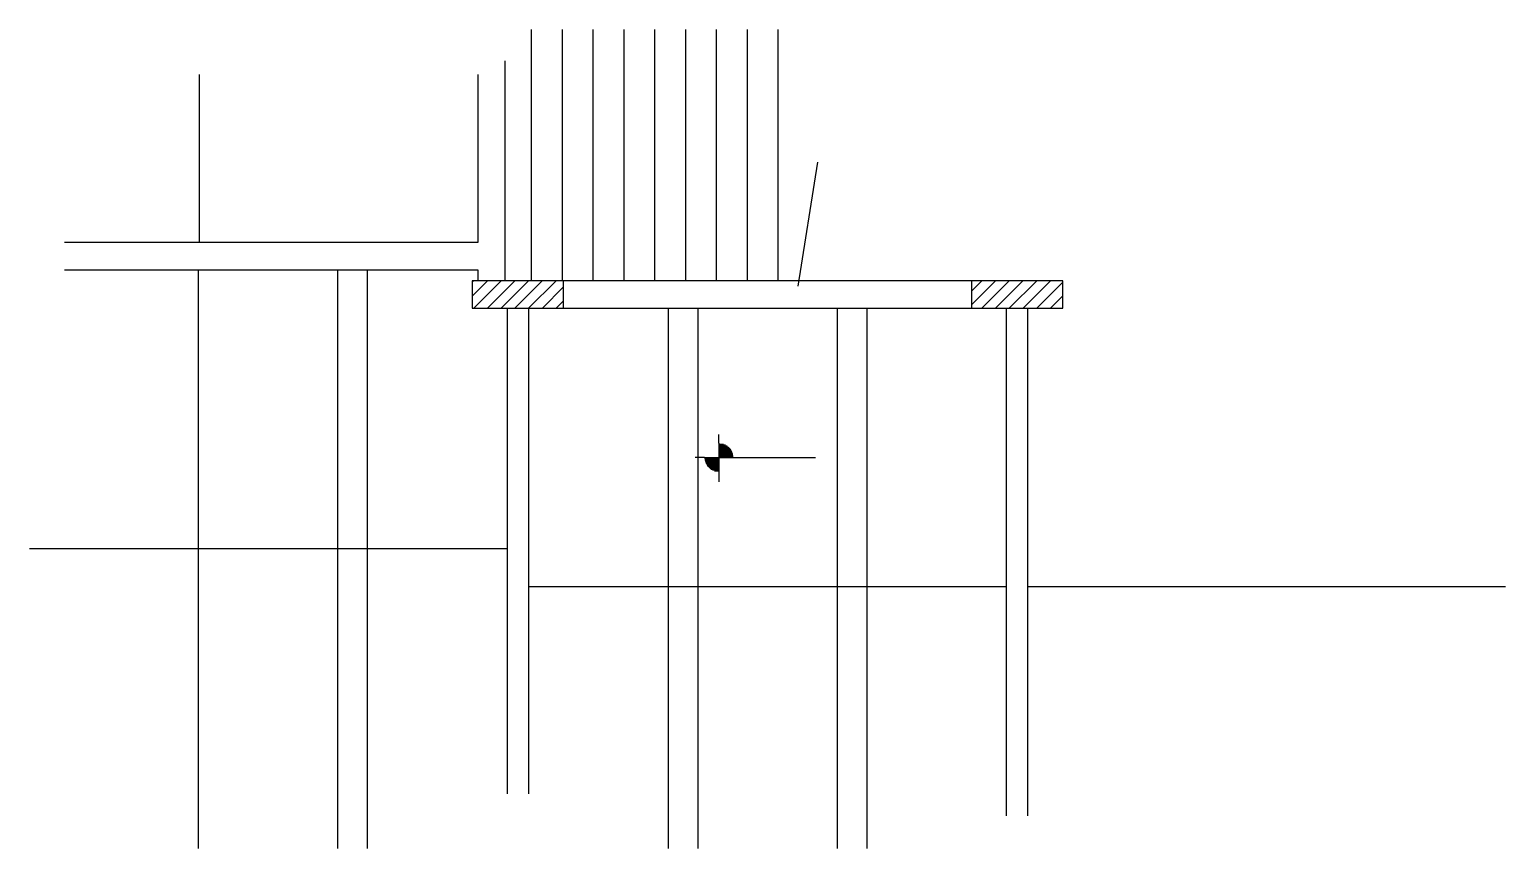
# Model space of a CAD drawing. Header units: metres. Extents: x 3484 to 4776, y 2062 to 2779.
import ezdxf

# ---------------------------------------------------------------- set-up
doc = ezdxf.new("R2010")
doc.units = ezdxf.units.M
for name, color, linetype in [('1', 7, 'Continuous'), ('3', 7, 'Continuous'), ('7', 7, 'Continuous'), ('Painéis', 7, 'Continuous')]:
    doc.layers.add(name, color=color, linetype=linetype)

msp = doc.modelspace()

# ---------------------------------------------------------------- linework, layer by layer
at = {"layer": '1', "color": 7, "lineweight": 25}
msp.add_line((4157.2, 2554.1), (4174.6, 2662.7), dxfattribs=at)
at = {"layer": '3', "color": 7, "lineweight": 25}
for p, q in [((3923.9, 2558.8), (3923.9, 2778.8)), ((3950.9, 2558.8), (3950.9, 2778.8)), ((3977.9, 2558.8), (3977.9, 2778.8)), ((4004.9, 2558.8), (4004.9, 2778.8)), ((4031.9, 2558.8), (4031.9, 2778.8)), ((4058.9, 2558.8), (4058.9, 2778.8)), ((4085.9, 2558.8), (4085.9, 2778.8)), ((4112.9, 2558.8), (4112.9, 2778.8)), ((4139.9, 2558.8), (4139.9, 2778.8)), ((3871.9, 2545.5), (3885.2, 2558.8)), ((3871.9, 2557.5), (3873.2, 2558.8)), ((3873.3, 2534.8), (3897.3, 2558.8)), ((3885.3, 2534.8), (3909.3, 2558.8)), ((3897.3, 2534.8), (3921.3, 2558.8)), ((3909.3, 2534.8), (3933.3, 2558.8)), ((3921.3, 2534.8), (3945.3, 2558.8)), ((4308.9, 2537.7), (4330, 2558.8)), ((4308.9, 2549.8), (4318, 2558.8)), ((4318, 2534.8), (4342, 2558.8)), ((4330, 2534.8), (4354, 2558.8)), ((4342.1, 2534.8), (4366.1, 2558.8)), ((4354.1, 2534.8), (4378.1, 2558.8)), ((3933.4, 2534.8), (3951.9, 2553.4)), ((4366.1, 2534.8), (4388.9, 2557.6)), ((4378.1, 2534.8), (4388.9, 2545.6)), ((3945.4, 2534.8), (3951.9, 2541.4)), ((4087.9, 2416.6), (4087.9, 2424.3)), ((4087.9, 2416.6), (4087.9, 2391.6)), ((4075.4, 2404.1), (4067, 2404.1)), ((4075.4, 2404.1), (4100.4, 2404.1)), ((4087.9, 2403.3), (4075.4, 2403.3)), ((4087.9, 2415.9), (4091.8, 2415.9)), ((4087.9, 2415.2), (4093.7, 2415.2)), ((4087.9, 2414.4), (4095, 2414.4)), ((4087.9, 2413.6), (4096, 2413.6)), ((4087.9, 2412.8), (4096.9, 2412.8)), ((4087.9, 2412), (4097.6, 2412)), ((4087.9, 2411.2), (4098.2, 2411.2)), ((4087.9, 2410.4), (4098.7, 2410.4)), ((4087.9, 2409.6), (4099.1, 2409.6)), ((4087.9, 2408.8), (4099.5, 2408.8)), ((4087.9, 2408), (4099.8, 2408)), ((4087.9, 2407.2), (4100, 2407.2)), ((4087.9, 2406.4), (4100.2, 2406.4)), ((4087.9, 2405.6), (4100.3, 2405.6)), ((4087.9, 2404.8), (4100.4, 2404.8)), ((4100.4, 2404.1), (4172.4, 2404.1)), ((4087.9, 2402.5), (4075.5, 2402.5)), ((4087.9, 2401.7), (4075.7, 2401.7)), ((4087.9, 2400.9), (4075.8, 2400.9)), ((4087.9, 2400.1), (4076.1, 2400.1)), ((4087.9, 2399.3), (4076.4, 2399.3)), ((4087.9, 2398.5), (4076.7, 2398.5)), ((4087.9, 2397.7), (4077.2, 2397.7)), ((4087.9, 2396.9), (4077.7, 2396.9)), ((4087.9, 2396.1), (4078.3, 2396.1)), ((4087.9, 2395.3), (4079, 2395.3)), ((4087.9, 2394.5), (4079.8, 2394.5)), ((4087.9, 2393.7), (4080.9, 2393.7)), ((4087.9, 2393), (4082.2, 2393)), ((4087.9, 2392.2), (4084.1, 2392.2)), ((4087.9, 2391.6), (4087.9, 2382.7))]:
    msp.add_line(p, q, dxfattribs=at)
for points in [[(3876.9, 2739.3), (3876.9, 2592.3)], [(3900.9, 2580.3), (3900.9, 2751.3)], [(3876.9, 2592.3), (3514.9, 2592.3)], [(3900.9, 2558.8), (3900.9, 2580.3)], [(3514.9, 2568.3), (3876.9, 2568.3)], [(3876.9, 2568.3), (3876.9, 2558.8)], [(4308.9, 2558.8), (3951.9, 2558.8)], [(3902.4, 2534.8), (3902.4, 2109.8)], [(3921.4, 2109.8), (3921.4, 2534.8)], [(3951.9, 2534.8), (4308.9, 2534.8)], [(4339.4, 2534.8), (4339.4, 2090.3)], [(4358.4, 2090.3), (4358.4, 2534.8)]]:
    msp.add_lwpolyline(points, dxfattribs=at)
at = {"layer": '7', "color": 7, "lineweight": 25}
for points in [[(3871.9, 2534.8), (3951.9, 2534.8), (3951.9, 2558.8), (3871.9, 2558.8), (3871.9, 2534.8)], [(4308.9, 2534.8), (4388.9, 2534.8), (4388.9, 2558.8), (4308.9, 2558.8), (4308.9, 2534.8)]]:
    msp.add_lwpolyline(points, dxfattribs=at)
at = {"layer": 'Painéis', "color": 7, "lineweight": 25}
for p, q in [((3632.9, 2739.3), (3632.9, 2592.3)), ((3632.4, 2061.8), (3632.4, 2568.3)), ((3754.4, 2061.8), (3754.4, 2568.3)), ((3780.4, 2061.8), (3780.4, 2568.3)), ((4043.4, 2534.8), (4043.4, 2061.8)), ((4069.4, 2534.8), (4069.4, 2061.8)), ((4191.4, 2534.8), (4191.4, 2061.8)), ((4217.4, 2534.8), (4217.4, 2061.8)), ((3902.4, 2324.3), (3484.4, 2324.3)), ((4339.3, 2290.8), (3921.3, 2290.8)), ((4776.4, 2290.8), (4358.4, 2290.8))]:
    msp.add_line(p, q, dxfattribs=at)

doc.saveas('drawing.dxf')
